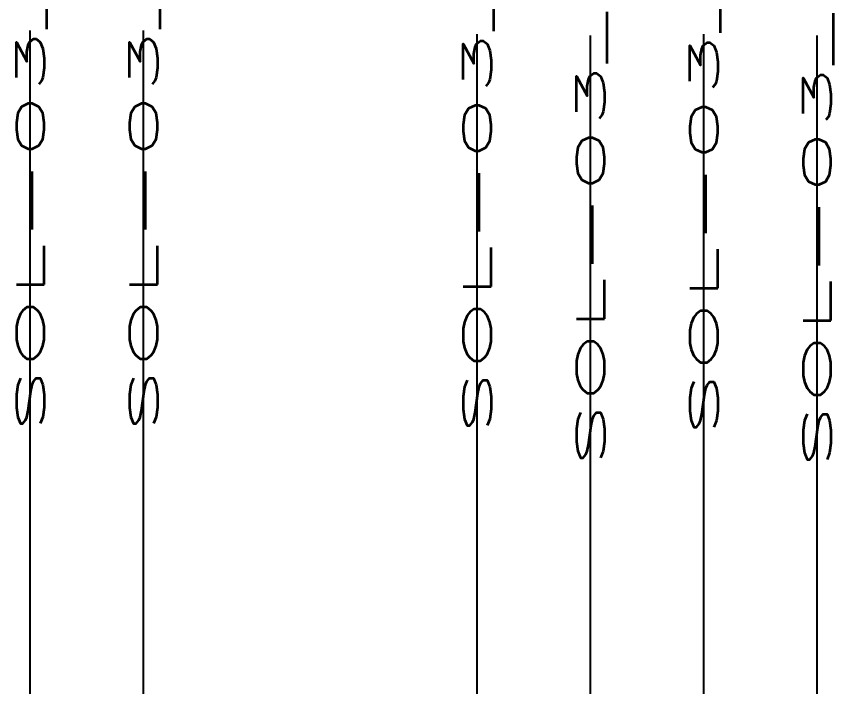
# Model space of a CAD drawing. Header units: inches. Extents: x -58 to 1235, y -506 to 1148.
# Drawn here: x 457.31 to 501.61, y 800.92 to 837.21 of the extents above; entities that cross this region are included whole.
import ezdxf
from ezdxf.enums import TextEntityAlignment as Align

# ---------------------------------------------------------------- set-up
doc = ezdxf.new("R2010")
doc.units = ezdxf.units.IN
doc.header["$MEASUREMENT"] = 0
for name, color, linetype in [('MISC', 2, 'Continuous'), ('RED_10AWG', 1, 'Continuous'), ('WIRENO', 70, 'Continuous')]:
    doc.layers.add(name, color=color, linetype=linetype)
doc.styles.add('WD', font='romans.shx')

# ---------------------------------------------------------------- blocks, each defined once
blk = doc.blocks.new('WD_WNV1')
at = {"style": 'WD', "width": 0.9}
blk.add_attdef('WIRENO', text='', height=0.125, rotation=90, dxfattribs=at).set_placement((0, 0), align=Align.MIDDLE_CENTER)
at = {"style": 'WD', "flags": 1}
for tag, p in [('W01USER', (0.0956, 0.0772)), ('W02USER', (0.0956, 0.0694)), ('W03USER', (0.0956, 0.0616)), ('W04USER', (0.0956, 0.0538)), ('W05USER', (0.0956, 0.046)), ('W06USER', (0.0956, 0.0382)), ('W07USER', (0.0956, 0.0304)), ('W08USER', (0.0956, 0.0226)), ('W09USER', (0.0956, 0.0147)), ('W10USER', (0.0956, 0.0069))]:
    blk.add_attdef(tag, text='', height=0.005, dxfattribs=at).set_placement(p, align=Align.CENTER)
at = {"color": 7, "style": 'WD'}
for tag, p in [('X2_TINY_DOT_DONT_REMOVE', (0, 0.0625)), ('X8_TINY_DOT_DONT_REMOVE', (0, -0.0625))]:
    blk.add_attdef(tag, p, '', height=0.0001, dxfattribs=at)
at = {"style": 'WD', "flags": 1}
for tag, p in [('X2TERM01', (0, 0.0625)), ('X8TERM01', (0, -0.0625))]:
    blk.add_attdef(tag, p, '', height=0.01, dxfattribs=at)

msp = doc.modelspace()

# ---------------------------------------------------------------- linework, layer by layer
at = {"layer": 'RED_10AWG'}
for p, q in [((458.07, 639.542), (458.07, 836.44)), ((464.21, 639.542), (464.21, 836.44)), ((482.285, 639.542), (482.285, 836.248)), ((494.565, 639.542), (494.565, 836.248)), ((488.425, 639.542), (488.425, 836.183)), ((500.705, 639.542), (500.705, 836.183))]:
    msp.add_line(p, q, dxfattribs=at)

# ---------------------------------------------------------------- block references
at = {"layer": 'WIRENO'}
ref = msp.add_blockref('WD_WNV1', (488.425, 837.117), dxfattribs=dict(at, xscale=12.10343466955156, yscale=36.31030400865469, zscale=1.210343466955156))
ref.add_attrib('X8_TINY_DOT_DONT_REMOVE', '.', (488.425, 809.106), dxfattribs={"layer": 'MISC', "color": 7, "height": 0.00363, "style": 'WD', "width": 0.333333})
ref.add_attrib('WIRENO', 'SOL-03_1.3.10_P', dxfattribs={"height": 1.51293, "rotation": 90, "style": 'WD', "width": 2.7}).set_placement((488.425, 837.117), align=Align.MIDDLE_CENTER)
ref = msp.add_blockref('WD_WNV1', (500.705, 837.117), dxfattribs=dict(at, xscale=12.10343466955156, yscale=36.31030400865469, zscale=1.210343466955156))
ref.add_attrib('X8_TINY_DOT_DONT_REMOVE', '.', (500.705, 809.106), dxfattribs={"layer": 'MISC', "color": 7, "height": 0.00363, "style": 'WD', "width": 0.333333})
ref.add_attrib('WIRENO', 'SOL-03_1.3.10_N', dxfattribs={"height": 1.51293, "rotation": 90, "style": 'WD', "width": 2.7}).set_placement((500.705, 837.117), align=Align.MIDDLE_CENTER)
ref = msp.add_blockref('WD_WNV1', (458.07, 837.309), dxfattribs=dict(at, xscale=12.10343466955156, yscale=36.31030400865469, zscale=1.210343466955156))
ref.add_attrib('X8_TINY_DOT_DONT_REMOVE', '.', (458.07, 811.244), dxfattribs={"layer": 'MISC', "color": 7, "height": 0.00363, "style": 'WD', "width": 0.333333})
ref.add_attrib('WIRENO', 'SOL-03_1.3.1_N', dxfattribs={"height": 1.51293, "rotation": 90, "style": 'WD', "width": 2.7}).set_placement((458.07, 837.309), align=Align.MIDDLE_CENTER)
ref = msp.add_blockref('WD_WNV1', (464.21, 837.309), dxfattribs=dict(at, xscale=12.10343466955156, yscale=36.31030400865469, zscale=1.210343466955156))
ref.add_attrib('X8_TINY_DOT_DONT_REMOVE', '.', (464.21, 811.244), dxfattribs={"layer": 'MISC', "color": 7, "height": 0.00363, "style": 'WD', "width": 0.333333})
ref.add_attrib('WIRENO', 'SOL-03_1.3.2_N', dxfattribs={"height": 1.51293, "rotation": 90, "style": 'WD', "width": 2.7}).set_placement((464.21, 837.309), align=Align.MIDDLE_CENTER)
ref = msp.add_blockref('WD_WNV1', (482.285, 837.117), dxfattribs=dict(at, xscale=12.10343466955156, yscale=36.31030400865469, zscale=1.210343466955156))
ref.add_attrib('X8_TINY_DOT_DONT_REMOVE', '.', (482.285, 811.051), dxfattribs={"layer": 'MISC', "color": 7, "height": 0.00363, "style": 'WD', "width": 0.333333})
ref.add_attrib('WIRENO', 'SOL-03_1.3.9_P', dxfattribs={"height": 1.51293, "rotation": 90, "style": 'WD', "width": 2.7}).set_placement((482.285, 837.117), align=Align.MIDDLE_CENTER)
ref = msp.add_blockref('WD_WNV1', (494.565, 837.117), dxfattribs=dict(at, xscale=12.10343466955156, yscale=36.31030400865469, zscale=1.210343466955156))
ref.add_attrib('X8_TINY_DOT_DONT_REMOVE', '.', (494.565, 811.051), dxfattribs={"layer": 'MISC', "color": 7, "height": 0.00363, "style": 'WD', "width": 0.333333})
ref.add_attrib('WIRENO', 'SOL-03_1.3.9_N', dxfattribs={"height": 1.51293, "rotation": 90, "style": 'WD', "width": 2.7}).set_placement((494.565, 837.117), align=Align.MIDDLE_CENTER)

doc.saveas('drawing.dxf')
